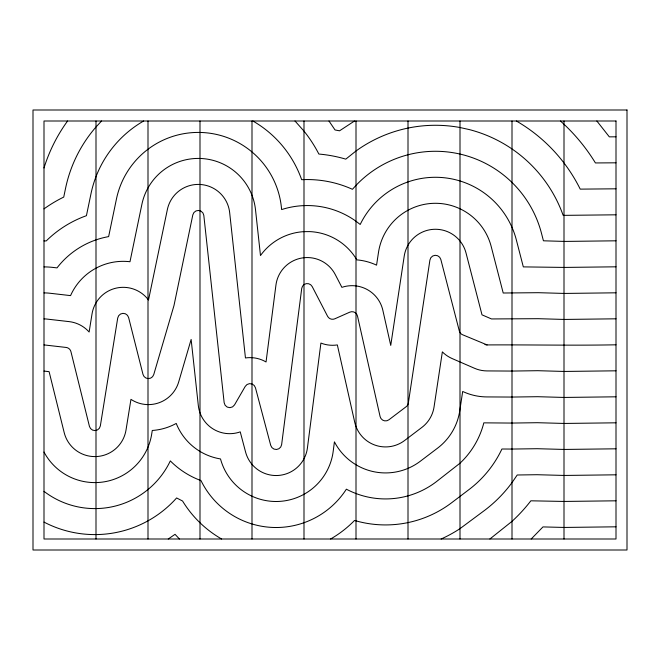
<?xml version="1.0" encoding="UTF-8"?>
<svg xmlns="http://www.w3.org/2000/svg" width="660" height="660" viewBox="0 0 660 660"><rect width="100%" height="100%" fill="white"/><g stroke="black" fill="none" stroke-linecap="round" stroke-linejoin="round"><path stroke-width="0.99" d="M101.549 121.003L95.997 127A135.572 135.572 0 0 0 65.53 188.43L63.739 197.076A135.572 135.572 0 0 0 43.997 208.882M531.201 538.997L542.974 526.911L564.201 527.447L616.003 526.812M489.885 538.997L512.003 521.351A161.576 161.576 0 0 0 530.855 500.808L564.003 501.443L616.003 500.808M168.25 538.997L175.048 534.319L179.438 538.997M354.519 121.003L339.545 130.812L335.033 129.954L328.977 121.003M616.003 318.813L564.143 319.44L538.197 318.689L491.469 318.945L481.998 314.837L466.01 252.953A31.573 31.573 0 0 0 404.217 256.138L390.745 345.403L382.858 310.324A31.573 31.573 0 0 0 341.888 287.356L335.288 274.609A31.573 31.573 0 0 0 303.996 257.722L301.76 258.035A31.573 31.573 0 0 0 275.938 285.095L266.046 361.969A31.573 31.573 0 0 0 245.454 357.959L229.663 212.586A31.573 31.573 0 0 0 167.359 209.575L148.508 300.011L148.03 299.384A31.573 31.573 0 0 0 92.037 313.888L89.125 332.021A31.573 31.573 0 0 0 69.127 321.618L46.967 319.077A26.004 26.004 0 0 0 43.997 318.904M616.003 344.809C573.037 345.609 530.104 344.693 487.138 344.924L462.495 334.711A5.577 5.577 0 0 1 459.319 330.99L440.831 259.454A5.577 5.577 0 0 0 429.924 260.024L408.342 403.07A5.577 5.577 0 0 1 406.197 406.684L388.905 419.793A5.577 5.577 0 0 1 380.102 416.575L357.489 316.024A5.577 5.577 0 0 0 349.792 312.155L334.801 318.813A5.577 5.577 0 0 1 327.583 316.28L312.205 286.564A5.577 5.577 0 0 0 301.727 288.412L281.63 444.65A5.577 5.577 0 0 1 270.715 445.368L255.453 387.766A5.577 5.577 0 0 0 245.239 386.397L234.523 404.893A5.577 5.577 0 0 1 224.161 402.707L203.816 215.391A5.577 5.577 0 0 0 192.819 214.863L174.001 305.489L153.747 374.599A5.577 5.577 0 0 1 142.989 374.393L128.618 317.534A5.577 5.577 0 0 0 117.711 318.021L100.345 425.906A5.577 5.577 0 0 1 89.43 426.36L70.933 351.648A5.577 5.577 0 0 0 66.157 347.449L43.997 344.908M616.003 370.813L564.086 371.448L537.809 370.697L512.044 371.06M616.003 396.808L564.118 397.444L537.611 396.701L511.896 397.056M616.003 422.812L564.176 423.448L537.421 422.705L511.945 423.06M616.003 448.808L564.234 449.443L537.223 448.709L511.929 449.056M616.003 474.812L564.292 475.447L537.025 474.713L517.226 474.994L512.003 482.625A135.572 135.572 0 0 1 484.754 510.262L460.004 528.643A135.572 135.572 0 0 1 441.144 538.997M616.003 136.81L609.328 136.851L596.855 121.003M616.003 162.814L595.427 162.946A187.572 187.572 0 0 0 564.003 124.27L560.439 121.003M616.003 188.81L580.222 189.131A161.576 161.576 0 0 0 516.351 121.003M616.003 214.813L563.153 215.366A135.572 135.572 0 0 0 469.384 129.599L460.004 127.52A135.572 135.572 0 0 0 356.004 150.992L345.79 159.142A135.572 135.572 0 0 0 318.871 154.052A135.572 135.572 0 0 0 303.996 131.125L295.003 121.003M616.003 240.809L564.581 241.42L543.428 240.801L541.522 233.434A109.576 109.576 0 0 0 460.342 154.143L460.004 154.069A109.576 109.576 0 0 0 356.004 185.377L352.448 189.304A109.576 109.576 0 0 0 303.996 179.602L301.661 179.693A109.576 109.576 0 0 0 252.887 121.003M616.003 266.813L564.432 267.424L523.314 266.887L516.351 239.943A83.572 83.572 0 0 0 360.203 224.466L356.004 221.24A83.572 83.572 0 0 0 281.638 209.575L281.358 206.968A83.572 83.572 0 0 0 202.306 132.52L199.996 132.437A83.572 83.572 0 0 0 116.449 199.006L108.636 236.61A83.572 83.572 0 0 0 57.016 267.886L52.899 267.415A78.004 78.004 0 0 0 43.997 266.904M616.003 292.809L564.292 293.436L538.387 292.693L503.209 293.007L491.18 246.444A57.577 57.577 0 0 0 378.51 252.26L376.563 265.155A57.577 57.577 0 0 0 356.846 259.875L356.004 258.489A57.577 57.577 0 0 0 309.837 231.611L303.996 231.643A57.577 57.577 0 0 0 260.486 255.544L255.511 209.773A57.577 57.577 0 0 0 201.052 158.491L199.996 158.45A57.577 57.577 0 0 0 141.9 204.286L129.979 261.731A57.577 57.577 0 0 0 70.562 295.614L49.937 293.246A52 52 0 0 0 43.997 292.908M43.997 240.908L46.225 240.933A109.576 109.576 0 0 1 86.427 215.688L90.989 193.718A109.576 109.576 0 0 1 143.657 121.003M511.855 371.06L486.997 370.92A31.573 31.573 0 0 1 474.598 368.313L452.141 358.561A31.573 31.573 0 0 1 442.357 351.887L434.049 406.948A31.573 31.573 0 0 1 421.905 427.399L404.613 440.509A31.573 31.573 0 0 1 354.733 422.276L337.342 344.924A31.573 31.573 0 0 1 320.909 343.068L307.42 447.967A31.573 31.573 0 0 1 245.578 452.026L240.24 431.871A31.573 31.573 0 0 1 198.313 405.512L191.136 339.454L178.695 381.909A31.573 31.573 0 0 1 130.952 399.349L126.011 430.039A31.573 31.573 0 0 1 64.193 432.613L49.104 371.662L43.997 371.077M511.714 397.056L486.857 396.924A57.577 57.577 0 0 1 464.244 392.155L462.677 391.479L459.756 410.834A57.577 57.577 0 0 1 437.621 448.115L420.329 461.224A57.577 57.577 0 0 1 334.422 441.845L333.201 451.283A57.577 57.577 0 0 1 220.514 458.939A57.577 57.577 0 0 1 176.228 423.431A57.577 57.577 0 0 1 152.279 430.468L151.685 434.173A57.577 57.577 0 0 1 43.997 452.042M511.657 423.06L483.821 422.854A83.572 83.572 0 0 1 460.004 463.196L436.037 481.94A83.572 83.572 0 0 1 346.368 489.184A83.572 83.572 0 0 1 200.995 480.587L199.996 480.216A83.572 83.572 0 0 1 170.321 460.903A83.572 83.572 0 0 1 43.997 491.353M511.434 449.056L501.922 449.006A109.576 109.576 0 0 1 469.045 489.547L451.754 502.656A109.576 109.576 0 0 1 356.004 520.872L354.536 520.451A109.576 109.576 0 0 1 330.602 538.997M564.003 121.003L564.003 538.997M512.003 121.003L512.003 538.997M460.004 121.003L460.004 538.997M408.004 121.003L408.004 538.997M356.004 121.003L356.004 538.997M303.996 121.003L303.996 538.997M251.996 121.003L251.996 538.997M199.996 121.003L199.996 538.997M147.997 121.003L147.997 538.997M95.997 121.003L95.997 538.997M487.138 344.924A5.577 5.577 0 0 1 484.952 344.462M221.603 538.997A109.576 109.576 0 0 1 182.572 501.022L176.616 497.954A109.576 109.576 0 0 1 43.997 522.085M43.997 167.978A161.576 161.576 0 0 1 67.576 121.003M627 109.997L33 109.997L33 550.003L627 550.003L627 109.997M616.003 121.003L43.997 121.003L43.997 538.997L616.003 538.997L616.003 121.003"/></g></svg>
